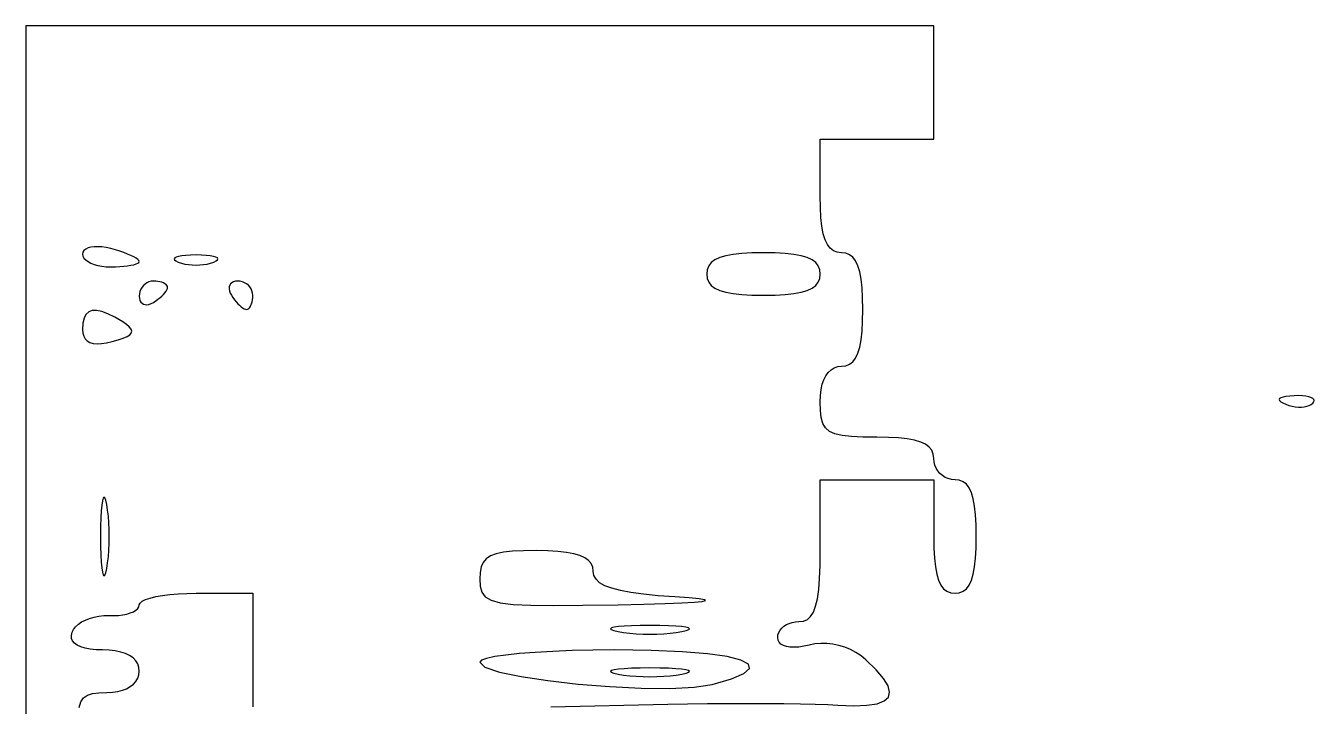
# Model space of a CAD drawing. Header units: millimetres. Extents: x 0 to 1242, y -2208 to 0.
# Drawn here: x 0 to 90.8, y -48 to 0 of the extents above; entities that cross this region are included whole.
import ezdxf

# ---------------------------------------------------------------- set-up
doc = ezdxf.new("R2010")
doc.units = ezdxf.units.MM
doc.layers.get('0').update_dxf_attribs({"linetype": 'CONTINUOUS'})

msp = doc.modelspace()

# ---------------------------------------------------------------- linework, layer by layer
for p, q in [((32, 0), (0, 0)), ((0, 0), (0, -68)), ((64, 0), (32, 0)), ((64, -4), (64, 0)), ((64, -8), (64, -4)), ((56, -12), (56, -8)), ((56, -8), (60, -8)), ((60, -8), (64, -8)), ((56.012759, -12.814027), (56, -12)), ((56.052032, -13.525376), (56.012759, -12.814027)), ((56.119313, -14.138049), (56.052032, -13.525376)), ((56.216096, -14.656048), (56.119313, -14.138049)), ((56.343875, -15.083375), (56.216096, -14.656048)), ((56.504144, -15.424032), (56.343875, -15.083375)), ((56.698397, -15.682021), (56.504144, -15.424032)), ((4.0263, -15.954242), (4, -16.094)), ((4, -16.094), (4.0263, -16.240382)), ((4, -16.094), (4, -16.094)), ((4.1024, -15.834896), (4.0263, -15.954242)), ((4.0263, -16.240382), (4.1024, -16.379456)), ((4.2241, -15.736754), (4.1024, -15.834896)), ((4.3872, -15.660608), (4.2241, -15.736754)), ((4.5875, -15.60725), (4.3872, -15.660608)), ((4.8208, -15.577472), (4.5875, -15.60725)), ((5.0829, -15.572066), (4.8208, -15.577472)), ((5.3696, -15.591824), (5.0829, -15.572066)), ((5.6767, -15.637538), (5.3696, -15.591824)), ((6, -15.71), (5.6767, -15.637538)), ((6.3233, -15.799683), (6, -15.71)), ((6.6304, -15.894664), (6.3233, -15.799683)), ((6.9171, -15.993041), (6.6304, -15.894664)), ((7.1792, -16.092912), (6.9171, -15.993041)), ((7.4125, -16.192375), (7.1792, -16.092912)), ((7.6128, -16.289528), (7.4125, -16.192375)), ((7.7759, -16.382469), (7.6128, -16.289528)), ((10.60175, -16.306125), (10.497216, -16.364928)), ((10.768144, -16.255632), (10.60175, -16.306125)), ((10.993782, -16.214511), (10.768144, -16.255632)), ((11.276048, -16.183824), (10.993782, -16.214511)), ((11.612326, -16.164633), (11.276048, -16.183824)), ((12, -16.158), (11.612326, -16.164633)), ((12.387701, -16.164633), (12, -16.158)), ((12.724048, -16.183824), (12.387701, -16.164633)), ((13.006407, -16.214511), (12.724048, -16.183824)), ((13.232144, -16.255632), (13.006407, -16.214511)), ((13.398625, -16.306125), (13.232144, -16.255632)), ((13.503216, -16.364928), (13.398625, -16.306125)), ((48.916625, -16.343875), (48.575968, -16.504144)), ((49.343952, -16.216096), (48.916625, -16.343875)), ((49.861951, -16.119313), (49.343952, -16.216096)), ((50.474624, -16.052032), (49.861951, -16.119313)), ((51.185973, -16.012759), (50.474624, -16.052032)), ((52, -16), (51.185973, -16.012759)), ((52.814027, -16.012759), (52, -16)), ((53.525376, -16.052032), (52.814027, -16.012759)), ((54.138049, -16.119313), (53.525376, -16.052032)), ((54.656048, -16.216096), (54.138049, -16.119313)), ((55.083375, -16.343875), (54.656048, -16.216096)), ((55.424032, -16.504144), (55.083375, -16.343875)), ((56.928128, -15.861344), (56.698397, -15.682021)), ((57.194831, -15.966003), (56.928128, -15.861344)), ((57.5, -16), (57.194831, -15.966003)), ((57.805169, -16.033997), (57.5, -16)), ((58.071872, -16.138656), (57.805169, -16.033997)), ((58.301603, -16.317979), (58.071872, -16.138656)), ((58.495856, -16.575968), (58.301603, -16.317979)), ((4.1024, -16.379456), (4.2241, -16.509314)), ((4.2241, -16.509314), (4.3872, -16.628048)), ((4.3872, -16.628048), (4.5875, -16.73375)), ((4.5875, -16.73375), (4.8208, -16.824512)), ((4.8208, -16.824512), (5.0829, -16.898426)), ((5.0829, -16.898426), (5.3696, -16.953584)), ((5.3696, -16.953584), (5.6767, -16.988078)), ((5.6767, -16.988078), (6, -17)), ((6, -17), (6.3233, -16.994946)), ((6.3233, -16.994946), (6.6304, -16.980328)), ((6.6304, -16.980328), (6.9171, -16.956962)), ((6.9171, -16.956962), (7.1792, -16.925664)), ((7.1792, -16.925664), (7.4125, -16.88725)), ((7.4125, -16.88725), (7.6128, -16.842536)), ((7.6128, -16.842536), (7.7759, -16.792338)), ((7.8976, -16.469296), (7.7759, -16.382469)), ((7.7759, -16.792338), (7.8976, -16.737472)), ((7.9737, -16.548107), (7.8976, -16.469296)), ((7.8976, -16.737472), (7.9737, -16.678754)), ((8, -16.617), (7.9737, -16.548107)), ((7.9737, -16.678754), (8, -16.617)), ((10.497216, -16.364928), (10.457158, -16.430979)), ((10.457158, -16.430979), (10.484192, -16.503216)), ((10.484192, -16.503216), (10.580934, -16.580577)), ((10.580934, -16.580577), (10.75, -16.662)), ((10.75, -16.662), (10.968635, -16.73706)), ((10.75, -16.662), (10.75, -16.662)), ((10.968635, -16.73706), (11.20824, -16.79544)), ((11.20824, -16.79544), (11.463565, -16.83714)), ((11.463565, -16.83714), (11.72936, -16.86216)), ((11.72936, -16.86216), (12.000375, -16.8705)), ((12.000375, -16.8705), (12.27136, -16.86216)), ((12.27136, -16.86216), (12.537065, -16.83714)), ((12.537065, -16.83714), (12.79224, -16.79544)), ((12.79224, -16.79544), (13.031635, -16.73706)), ((13.031635, -16.73706), (13.25, -16.662)), ((13.25, -16.662), (13.419309, -16.580577)), ((13.419309, -16.580577), (13.516192, -16.503216)), ((13.543283, -16.430979), (13.503216, -16.364928)), ((13.516192, -16.503216), (13.543283, -16.430979)), ((48.033997, -17.194831), (48, -17.5)), ((48.138656, -16.928128), (48.033997, -17.194831)), ((48.317979, -16.698397), (48.138656, -16.928128)), ((48.575968, -16.504144), (48.317979, -16.698397)), ((55.682021, -16.698397), (55.424032, -16.504144)), ((55.861344, -16.928128), (55.682021, -16.698397)), ((55.966003, -17.194831), (55.861344, -16.928128)), ((56, -17.5), (55.966003, -17.194831)), ((58.656125, -16.916625), (58.495856, -16.575968)), ((58.783904, -17.343952), (58.656125, -16.916625)), ((8.54145, -18.118746), (8.4104, -18.205152)), ((8.6848, -18.054264), (8.54145, -18.118746)), ((8.83835, -18.013938), (8.6848, -18.054264)), ((9, -18), (8.83835, -18.013938)), ((9.16165, -18.005787), (9, -18)), ((9.3152, -18.022536), (9.16165, -18.005787)), ((9.45855, -18.049329), (9.3152, -18.022536)), ((9.5896, -18.085248), (9.45855, -18.049329)), ((9.70625, -18.129375), (9.5896, -18.085248)), ((9.8064, -18.180792), (9.70625, -18.129375)), ((14.524822, -18.11205), (14.436424, -18.1936)), ((14.639008, -18.0512), (14.524822, -18.11205)), ((14.778046, -18.01315), (14.639008, -18.0512)), ((14.941, -18), (14.778046, -18.01315)), ((15.112078, -18.01315), (14.941, -18)), ((15.274624, -18.0512), (15.112078, -18.01315)), ((15.426406, -18.11205), (15.274624, -18.0512)), ((15.565192, -18.1936), (15.426406, -18.11205)), ((48, -17.5), (48.033997, -17.805169)), ((48, -17.5), (48, -17.5)), ((48.033997, -17.805169), (48.138656, -18.071872)), ((48.138656, -18.071872), (48.317979, -18.301603)), ((55.682021, -18.301603), (55.861344, -18.071872)), ((55.861344, -18.071872), (55.966003, -17.805169)), ((55.966003, -17.805169), (56, -17.5)), ((58.880687, -17.861951), (58.783904, -17.343952)), ((58.947968, -18.474624), (58.880687, -17.861951)), ((8.01315, -18.887922), (8, -19.059)), ((8, -19.059), (8.01315, -19.221954)), ((8, -19.059), (8, -19.059)), ((8.0512, -18.725376), (8.01315, -18.887922)), ((8.11205, -18.573594), (8.0512, -18.725376)), ((8.1936, -18.434808), (8.11205, -18.573594)), ((8.29375, -18.31125), (8.1936, -18.434808)), ((8.4104, -18.205152), (8.29375, -18.31125)), ((9.45855, -19.167243), (9.5896, -19.050336)), ((9.5896, -19.050336), (9.70625, -18.934125)), ((9.70625, -18.934125), (9.8064, -18.820824)), ((9.88795, -18.238581), (9.8064, -18.180792)), ((9.8064, -18.820824), (9.88795, -18.712647)), ((9.9488, -18.301824), (9.88795, -18.238581)), ((9.88795, -18.712647), (9.9488, -18.611808)), ((9.98685, -18.369603), (9.9488, -18.301824)), ((9.9488, -18.611808), (9.98685, -18.520521)), ((10, -18.441), (9.98685, -18.369603)), ((9.98685, -18.520521), (10, -18.441)), ((14.340736, -18.4104), (14.335318, -18.54145)), ((14.335318, -18.54145), (14.359432, -18.6848)), ((14.37475, -18.29375), (14.340736, -18.4104)), ((14.359432, -18.6848), (14.414014, -18.83835)), ((14.436424, -18.1936), (14.37475, -18.29375)), ((14.414014, -18.83835), (14.5, -19)), ((14.5, -19), (14.605711, -19.16165)), ((14.5, -19), (14.5, -19)), ((15.68875, -18.29375), (15.565192, -18.1936)), ((15.794848, -18.4104), (15.68875, -18.29375)), ((15.881254, -18.54145), (15.794848, -18.4104)), ((15.945736, -18.6848), (15.881254, -18.54145)), ((15.986062, -18.83835), (15.945736, -18.6848)), ((16, -19), (15.986062, -18.83835)), ((15.994213, -19.16165), (16, -19)), ((48.317979, -18.301603), (48.575968, -18.495856)), ((48.575968, -18.495856), (48.916625, -18.656125)), ((48.916625, -18.656125), (49.343952, -18.783904)), ((49.343952, -18.783904), (49.861951, -18.880687)), ((49.861951, -18.880687), (50.474624, -18.947968)), ((50.474624, -18.947968), (51.185973, -18.987241)), ((51.185973, -18.987241), (52, -19)), ((52, -19), (52.814027, -18.987241)), ((52.814027, -18.987241), (53.525376, -18.947968)), ((53.525376, -18.947968), (54.138049, -18.880687)), ((54.138049, -18.880687), (54.656048, -18.783904)), ((54.656048, -18.783904), (55.083375, -18.656125)), ((55.083375, -18.656125), (55.424032, -18.495856)), ((55.424032, -18.495856), (55.682021, -18.301603)), ((58.987241, -19.185973), (58.947968, -18.474624)), ((8.01315, -19.221954), (8.0512, -19.360992)), ((8.0512, -19.360992), (8.11205, -19.475178)), ((8.11205, -19.475178), (8.1936, -19.563576)), ((8.1936, -19.563576), (8.29375, -19.62525)), ((8.29375, -19.62525), (8.4104, -19.659264)), ((8.4104, -19.659264), (8.54145, -19.664682)), ((8.54145, -19.664682), (8.6848, -19.640568)), ((8.6848, -19.640568), (8.83835, -19.585986)), ((8.83835, -19.585986), (9, -19.5)), ((9, -19.5), (9.16165, -19.394289)), ((9.16165, -19.394289), (9.3152, -19.282632)), ((9.3152, -19.282632), (9.45855, -19.167243)), ((14.605711, -19.16165), (14.717368, -19.3152)), ((14.717368, -19.3152), (14.832757, -19.45855)), ((14.832757, -19.45855), (14.949664, -19.5896)), ((14.949664, -19.5896), (15.065875, -19.70625)), ((15.065875, -19.70625), (15.179176, -19.8064)), ((15.179176, -19.8064), (15.287353, -19.88795)), ((15.287353, -19.88795), (15.388192, -19.9488)), ((15.388192, -19.9488), (15.479479, -19.98685)), ((15.630397, -19.98685), (15.698176, -19.9488)), ((15.698176, -19.9488), (15.761419, -19.88795)), ((15.761419, -19.88795), (15.819208, -19.8064)), ((15.819208, -19.8064), (15.870625, -19.70625)), ((15.870625, -19.70625), (15.914752, -19.5896)), ((15.914752, -19.5896), (15.950671, -19.45855)), ((15.950671, -19.45855), (15.977464, -19.3152)), ((15.977464, -19.3152), (15.994213, -19.16165)), ((59, -20), (58.987241, -19.185973)), ((4.108216, -20.620232), (4.026892, -20.970339)), ((4.244944, -20.355493), (4.108216, -20.620232)), ((4.438048, -20.175936), (4.244944, -20.355493)), ((4.6885, -20.081375), (4.438048, -20.175936)), ((4.997272, -20.071624), (4.6885, -20.081375)), ((5.365336, -20.146497), (4.997272, -20.071624)), ((5.793664, -20.305808), (5.365336, -20.146497)), ((6.283228, -20.549371), (5.793664, -20.305808)), ((6.835, -20.877), (6.283228, -20.549371)), ((7.10317, -21.060992), (6.835, -20.877)), ((15.479479, -19.98685), (15.559, -20)), ((15.559, -20), (15.630397, -19.98685)), ((58.947968, -21.525376), (58.987241, -20.814027)), ((58.987241, -20.814027), (59, -20)), ((4.026892, -20.970339), (4, -21.406)), ((4, -21.406), (4.021039, -21.666602)), ((4, -21.406), (4, -21.406)), ((4.021039, -21.666602), (4.084072, -21.888576)), ((7.29844, -21.228736), (7.10317, -21.060992)), ((7.13719, -21.906056), (7.32532, -21.784272)), ((7.41955, -21.382584), (7.29844, -21.228736)), ((7.32532, -21.784272), (7.43425, -21.658)), ((7.46524, -21.524888), (7.41955, -21.382584)), ((7.43425, -21.658), (7.46524, -21.524888)), ((58.880687, -22.138049), (58.947968, -21.525376)), ((4.084072, -21.888576), (4.188973, -22.071874)), ((4.188973, -22.071874), (4.335616, -22.216448)), ((4.335616, -22.216448), (4.523875, -22.32225)), ((4.523875, -22.32225), (4.753624, -22.389232)), ((4.753624, -22.389232), (5.024737, -22.417346)), ((5.024737, -22.417346), (5.337088, -22.406544)), ((5.337088, -22.406544), (5.690551, -22.356778)), ((5.690551, -22.356778), (6.085, -22.268)), ((6.085, -22.268), (6.51829, -22.145568)), ((6.51829, -22.145568), (6.8686, -22.025704)), ((6.8686, -22.025704), (7.13719, -21.906056)), ((58.656125, -23.083375), (58.783904, -22.656048)), ((58.783904, -22.656048), (58.880687, -22.138049)), ((58.301603, -23.682021), (58.495856, -23.424032)), ((58.495856, -23.424032), (58.656125, -23.083375)), ((56.400125, -24.6665), (56.568944, -24.431872)), ((56.568944, -24.431872), (56.764547, -24.245916)), ((56.764547, -24.245916), (56.985728, -24.110624)), ((56.985728, -24.110624), (57.231281, -24.027988)), ((57.231281, -24.027988), (57.5, -24)), ((57.5, -24), (57.805169, -23.966003)), ((57.805169, -23.966003), (58.071872, -23.861344)), ((58.071872, -23.861344), (58.301603, -23.682021)), ((56.066432, -25.642496), (56.147663, -25.273804)), ((56.147663, -25.273804), (56.259296, -24.947808)), ((56.259296, -24.947808), (56.400125, -24.6665)), ((56, -26.5), (56.016809, -26.051892)), ((56.016809, -26.051892), (56.066432, -25.642496)), ((88.378875, -26.279375), (88.345352, -26.346408)), ((88.471288, -26.220472), (88.378875, -26.279375)), ((88.621949, -26.170341), (88.471288, -26.220472)), ((88.830216, -26.129624), (88.621949, -26.170341)), ((89.095447, -26.098963), (88.830216, -26.129624)), ((89.417, -26.079), (89.095447, -26.098963)), ((89.718822, -26.074287), (89.417, -26.079)), ((89.990056, -26.085216), (89.718822, -26.074287)), ((90.227954, -26.110689), (89.990056, -26.085216)), ((90.429768, -26.149608), (90.227954, -26.110689)), ((90.59275, -26.200875), (90.429768, -26.149608)), ((90.714152, -26.263392), (90.59275, -26.200875)), ((90.791226, -26.336061), (90.714152, -26.263392)), ((90.821224, -26.417784), (90.791226, -26.336061)), ((56.0148, -27.11675), (56, -26.5)), ((56.0704, -27.624), (56.0148, -27.11675)), ((88.345352, -26.346408), (88.371361, -26.420929)), ((88.371361, -26.420929), (88.457544, -26.502296)), ((88.457544, -26.502296), (88.604543, -26.589867)), ((88.604543, -26.589867), (88.813, -26.683)), ((88.813, -26.683), (89.032887, -26.759979)), ((88.813, -26.683), (88.813, -26.683)), ((89.032887, -26.759979), (89.257256, -26.817632)), ((89.257256, -26.817632), (89.482069, -26.856133)), ((89.482069, -26.856133), (89.703288, -26.875656)), ((89.703288, -26.875656), (89.916875, -26.876375)), ((89.916875, -26.876375), (90.118792, -26.858464)), ((90.118792, -26.858464), (90.305001, -26.822097)), ((90.305001, -26.822097), (90.471464, -26.767448)), ((90.471464, -26.767448), (90.614143, -26.694691)), ((90.614143, -26.694691), (90.729, -26.604)), ((90.729, -26.604), (90.801398, -26.507463)), ((90.801398, -26.507463), (90.821224, -26.417784)), ((56.1836, -28.03225), (56.0704, -27.624)), ((56.3712, -28.352), (56.1836, -28.03225)), ((56.65, -28.59375), (56.3712, -28.352)), ((57.0368, -28.768), (56.65, -28.59375)), ((57.5484, -28.88525), (57.0368, -28.768)), ((58.2016, -28.956), (57.5484, -28.88525)), ((59.0132, -28.99075), (58.2016, -28.956)), ((60, -29), (59.0132, -28.99075)), ((60.814027, -29.012759), (60, -29)), ((61.525376, -29.052032), (60.814027, -29.012759)), ((62.138049, -29.119313), (61.525376, -29.052032)), ((62.656048, -29.216096), (62.138049, -29.119313)), ((63.083375, -29.343875), (62.656048, -29.216096)), ((63.424032, -29.504144), (63.083375, -29.343875)), ((63.682021, -29.698397), (63.424032, -29.504144)), ((63.861344, -29.928128), (63.682021, -29.698397)), ((63.966003, -30.194831), (63.861344, -29.928128)), ((64, -30.5), (63.966003, -30.194831)), ((64.019725, -30.742475), (64, -30.5)), ((64.0768, -30.9728), (64.019725, -30.742475)), ((64.168075, -31.187825), (64.0768, -30.9728)), ((64.2904, -31.3844), (64.168075, -31.187825)), ((64.440625, -31.559375), (64.2904, -31.3844)), ((64.6156, -31.7096), (64.440625, -31.559375)), ((64.812175, -31.831925), (64.6156, -31.7096)), ((56, -37), (56, -32)), ((56, -32), (60, -32)), ((60, -32), (64, -32)), ((64, -32), (64, -36)), ((65.0272, -31.9232), (64.812175, -31.831925)), ((65.257525, -31.980275), (65.0272, -31.9232)), ((65.5, -32), (65.257525, -31.980275)), ((65.805169, -32.033997), (65.5, -32)), ((66.071872, -32.138656), (65.805169, -32.033997)), ((66.301603, -32.317979), (66.071872, -32.138656)), ((66.495856, -32.575968), (66.301603, -32.317979)), ((66.656125, -32.916625), (66.495856, -32.575968)), ((5.399375, -33.483), (5.355936, -33.782544)), ((5.449984, -33.294816), (5.399375, -33.483)), ((5.506857, -33.222708), (5.449984, -33.294816)), ((5.569088, -33.271392), (5.506857, -33.222708)), ((5.635771, -33.445584), (5.569088, -33.271392)), ((5.706, -33.75), (5.635771, -33.445584)), ((66.783904, -33.343952), (66.656125, -32.916625)), ((66.880687, -33.861951), (66.783904, -33.343952)), ((5.320573, -34.188732), (5.294192, -34.696848)), ((5.355936, -33.782544), (5.320573, -34.188732)), ((5.77026, -34.143192), (5.706, -33.75)), ((5.82024, -34.574256), (5.77026, -34.143192)), ((66.947968, -34.474624), (66.880687, -33.861951)), ((66.987241, -35.185973), (66.947968, -34.474624)), ((5.277699, -35.302176), (5.272, -36)), ((5.294192, -34.696848), (5.277699, -35.302176)), ((5.85594, -35.033724), (5.82024, -34.574256)), ((5.87736, -35.512128), (5.85594, -35.033724)), ((67, -36), (66.987241, -35.185973)), ((5.272, -36), (5.277699, -36.697824)), ((5.272, -36), (5.272, -36)), ((5.8845, -36), (5.87736, -35.512128)), ((5.87736, -36.487872), (5.8845, -36)), ((64, -36), (64.012759, -36.814027)), ((66.987241, -36.814027), (67, -36)), ((5.277699, -36.697824), (5.294192, -37.303152)), ((5.82024, -37.425744), (5.85594, -36.966276)), ((5.85594, -36.966276), (5.87736, -36.487872)), ((33.152144, -37.223904), (32.750125, -37.374875)), ((33.666147, -37.116937), (33.152144, -37.223904)), ((34.304128, -37.047968), (33.666147, -37.116937)), ((35.078081, -37.010991), (34.304128, -37.047968)), ((36, -37), (35.078081, -37.010991)), ((36.799204, -37.012925), (36, -37)), ((37.501952, -37.0524), (36.799204, -37.012925)), ((38.111148, -37.119475), (37.501952, -37.0524)), ((38.629696, -37.2152), (38.111148, -37.119475)), ((39.0605, -37.340625), (38.629696, -37.2152)), ((55.988591, -38.058054), (56, -37)), ((64.012759, -36.814027), (64.052032, -37.525376)), ((66.947968, -37.525376), (66.987241, -36.814027)), ((5.294192, -37.303152), (5.320573, -37.811268)), ((5.320573, -37.811268), (5.355936, -38.217456)), ((5.706, -38.25), (5.77026, -37.856808)), ((5.77026, -37.856808), (5.82024, -37.425744)), ((32.234063, -37.832853), (32.096032, -38.151872)), ((32.448096, -37.575856), (32.234063, -37.832853)), ((32.750125, -37.374875), (32.448096, -37.575856)), ((39.406464, -37.4968), (39.0605, -37.340625)), ((39.670492, -37.684775), (39.406464, -37.4968)), ((39.855488, -37.9056), (39.670492, -37.684775)), ((39.964356, -38.160325), (39.855488, -37.9056)), ((55.952768, -38.970752), (55.988591, -38.058054)), ((64.052032, -37.525376), (64.119313, -38.138049)), ((64.119313, -38.138049), (64.216096, -38.656048)), ((66.783904, -38.656048), (66.880687, -38.138049)), ((66.880687, -38.138049), (66.947968, -37.525376)), ((5.355936, -38.217456), (5.399375, -38.517)), ((5.399375, -38.517), (5.449984, -38.705184)), ((5.449984, -38.705184), (5.506857, -38.777292)), ((5.506857, -38.777292), (5.569088, -38.728608)), ((5.569088, -38.728608), (5.635771, -38.554416)), ((5.635771, -38.554416), (5.706, -38.25)), ((32.022009, -38.538919), (32, -39)), ((32, -39), (32.026058, -39.511355)), ((32, -39), (32, -39)), ((32.096032, -38.151872), (32.022009, -38.538919)), ((40, -38.45), (39.964356, -38.160325)), ((40.047843, -38.750458), (40, -38.45)), ((40.195664, -39.018984), (40.047843, -38.750458)), ((40.449901, -39.257606), (40.195664, -39.018984)), ((55.890137, -39.746098), (55.952768, -38.970752)), ((64.216096, -38.656048), (64.343875, -39.083375)), ((66.656125, -39.083375), (66.783904, -38.656048)), ((32.026058, -39.511355), (32.135984, -39.92572)), ((32.135984, -39.92572), (32.377406, -40.251945)), ((40.816992, -39.468352), (40.449901, -39.257606)), ((41.303375, -39.65325), (40.816992, -39.468352)), ((41.915488, -39.814328), (41.303375, -39.65325)), ((42.659769, -39.953614), (41.915488, -39.814328)), ((43.542656, -40.073136), (42.659769, -39.953614)), ((55.798304, -40.392096), (55.890137, -39.746098)), ((64.343875, -39.083375), (64.504144, -39.424032)), ((64.504144, -39.424032), (64.698397, -39.682021)), ((64.698397, -39.682021), (64.928128, -39.861344)), ((64.928128, -39.861344), (65.194831, -39.966003)), ((65.805169, -39.966003), (66.071872, -39.861344)), ((66.071872, -39.861344), (66.301603, -39.682021)), ((66.301603, -39.682021), (66.495856, -39.424032)), ((66.495856, -39.424032), (66.656125, -39.083375)), ((7.971742, -40.962239), (8, -40.829)), ((8, -40.829), (8.0526, -40.69498)), ((8.0526, -40.69498), (8.2048, -40.56768)), ((8.2048, -40.56768), (8.4482, -40.44884)), ((8.4482, -40.44884), (8.7744, -40.3402)), ((8.7744, -40.3402), (9.175, -40.2435)), ((9.175, -40.2435), (9.6416, -40.16048)), ((9.6416, -40.16048), (10.1658, -40.09288)), ((10.1658, -40.09288), (10.7392, -40.04244)), ((10.7392, -40.04244), (11.3534, -40.0109)), ((11.3534, -40.0109), (12, -40)), ((12, -40), (16, -40)), ((16, -40), (16, -44)), ((32.377406, -40.251945), (32.797952, -40.49888)), ((32.797952, -40.49888), (33.44525, -40.675375)), ((33.44525, -40.675375), (34.366928, -40.79028)), ((34.366928, -40.79028), (35.610614, -40.852445)), ((35.610614, -40.852445), (37.223936, -40.87072)), ((37.223936, -40.87072), (39.254522, -40.853955)), ((39.254522, -40.853955), (41.75, -40.811)), ((41.75, -40.811), (43.565187, -40.771057)), ((44.570587, -40.174922), (43.542656, -40.073136)), ((43.565187, -40.771057), (45.064336, -40.727976)), ((45.75, -40.261), (44.570587, -40.174922)), ((45.064336, -40.727976), (46.248029, -40.681679)), ((46.758203, -40.331993), (45.75, -40.261)), ((46.248029, -40.681679), (47.116848, -40.632088)), ((47.455024, -40.399224), (46.758203, -40.331993)), ((47.116848, -40.632088), (47.671375, -40.579125)), ((47.839881, -40.462771), (47.455024, -40.399224)), ((47.671375, -40.579125), (47.912192, -40.522712)), ((47.912192, -40.522712), (47.839881, -40.462771)), ((55.674875, -40.91675), (55.798304, -40.392096)), ((65.194831, -39.966003), (65.5, -40)), ((65.5, -40), (65.805169, -39.966003)), ((4.205875, -41.89075), (4.499992, -41.77476)), ((4.499992, -41.77476), (4.816981, -41.68313)), ((4.816981, -41.68313), (5.151424, -41.61832)), ((5.151424, -41.61832), (5.497903, -41.58279)), ((5.497903, -41.58279), (5.851, -41.579)), ((5.851, -41.579), (6.198398, -41.581031)), ((6.198398, -41.581031), (6.528384, -41.561768)), ((6.528384, -41.561768), (6.836446, -41.522777)), ((6.836446, -41.522777), (7.118072, -41.465624)), ((7.118072, -41.465624), (7.36875, -41.391875)), ((7.36875, -41.391875), (7.583968, -41.303096)), ((7.583968, -41.303096), (7.759214, -41.200853)), ((7.759214, -41.200853), (7.889976, -41.086712)), ((7.889976, -41.086712), (7.971742, -40.962239)), ((55.091072, -41.842688), (55.323653, -41.634042)), ((55.323653, -41.634042), (55.517456, -41.328064)), ((55.517456, -41.328064), (55.674875, -40.91675)), ((3.268, -42.75), (3.366487, -42.54911)), ((3.366487, -42.54911), (3.514936, -42.36028)), ((3.514936, -42.36028), (3.707929, -42.18597)), ((3.707929, -42.18597), (3.940048, -42.02864)), ((3.940048, -42.02864), (4.205875, -41.89075)), ((41.294816, -42.449984), (41.222708, -42.506857)), ((41.222708, -42.506857), (41.271392, -42.569088)), ((41.271392, -42.569088), (41.445584, -42.635771)), ((41.483, -42.399375), (41.294816, -42.449984)), ((41.445584, -42.635771), (41.75, -42.706)), ((41.782544, -42.355936), (41.483, -42.399375)), ((42.188732, -42.320573), (41.782544, -42.355936)), ((42.696848, -42.294192), (42.188732, -42.320573)), ((43.302176, -42.277699), (42.696848, -42.294192)), ((44, -42.272), (43.302176, -42.277699)), ((44.697824, -42.277699), (44, -42.272)), ((45.303152, -42.294192), (44.697824, -42.277699)), ((45.811268, -42.320573), (45.303152, -42.294192)), ((46.217456, -42.355936), (45.811268, -42.320573)), ((46.517, -42.399375), (46.217456, -42.355936)), ((46.25, -42.706), (46.554416, -42.635771)), ((46.705184, -42.449984), (46.517, -42.399375)), ((46.554416, -42.635771), (46.728608, -42.569088)), ((46.777292, -42.506857), (46.705184, -42.449984)), ((46.728608, -42.569088), (46.777292, -42.506857)), ((53.0768, -42.764672), (53.168075, -42.604513)), ((53.168075, -42.604513), (53.2904, -42.458136)), ((53.2904, -42.458136), (53.440625, -42.327875)), ((53.440625, -42.327875), (53.6156, -42.216064)), ((53.6156, -42.216064), (53.812175, -42.125037)), ((53.812175, -42.125037), (54.0272, -42.057128)), ((54.0272, -42.057128), (54.257525, -42.014671)), ((54.257525, -42.014671), (54.5, -42)), ((54.5, -42), (54.817319, -41.962006)), ((54.817319, -41.962006), (55.091072, -41.842688)), ((3.217283, -42.97697), (3.268, -42.75)), ((3.229224, -43.18336), (3.217283, -42.97697)), ((3.302461, -43.36839), (3.229224, -43.18336)), ((3.435632, -43.53128), (3.302461, -43.36839)), ((3.627375, -43.67125), (3.435632, -43.53128)), ((41.75, -42.706), (42.143192, -42.77026)), ((41.75, -42.706), (41.75, -42.706)), ((42.143192, -42.77026), (42.574256, -42.82024)), ((42.574256, -42.82024), (43.033724, -42.85594)), ((43.033724, -42.85594), (43.512128, -42.87736)), ((43.512128, -42.87736), (44, -42.8845)), ((44, -42.8845), (44.487872, -42.87736)), ((44.487872, -42.87736), (44.966276, -42.85594)), ((44.966276, -42.85594), (45.425744, -42.82024)), ((45.425744, -42.82024), (45.856808, -42.77026)), ((45.856808, -42.77026), (46.25, -42.706)), ((53, -43.117), (53.019725, -42.936279)), ((53.026648, -43.301678), (53, -43.117)), ((53.019725, -42.936279), (53.0768, -42.764672)), ((53.104584, -43.459224), (53.026648, -43.301678)), ((53.230796, -43.588906), (53.104584, -43.459224)), ((53.402272, -43.689992), (53.230796, -43.588906)), ((55.62119, -43.572338), (55.213, -43.655)), ((56.0394, -43.534184), (55.62119, -43.572338)), ((56.46319, -43.539386), (56.0394, -43.534184)), ((56.88812, -43.586792), (56.46319, -43.539386)), ((57.30975, -43.67525), (56.88812, -43.586792)), ((3.876328, -43.78752), (3.627375, -43.67125)), ((4.181129, -43.87931), (3.876328, -43.78752)), ((4.540416, -43.94584), (4.181129, -43.87931)), ((4.952827, -43.98633), (4.540416, -43.94584)), ((5.417, -44), (4.952827, -43.98633)), ((5.885171, -44.016458), (5.417, -44)), ((6.311168, -44.065184), (5.885171, -44.016458)), ((6.693317, -44.145206), (6.311168, -44.065184)), ((7.029944, -44.255552), (6.693317, -44.145206)), ((7.319375, -44.39525), (7.029944, -44.255552)), ((7.559936, -44.563328), (7.319375, -44.39525)), ((16, -44), (16, -48)), ((33.064475, -44.471625), (32.4864, -44.59648)), ((33.8392, -44.35748), (33.064475, -44.471625)), ((34.790625, -44.255875), (33.8392, -44.35748)), ((35.8988, -44.16864), (34.790625, -44.255875)), ((37.143775, -44.097605), (35.8988, -44.16864)), ((38.5056, -44.0446), (37.143775, -44.097605)), ((39.964325, -44.011455), (38.5056, -44.0446)), ((41.5, -44), (39.964325, -44.011455)), ((44.072448, -44.031843), (41.5, -44)), ((46.263464, -44.124064), (44.072448, -44.031843)), ((48.059056, -44.271701), (46.263464, -44.124064)), ((49.445232, -44.469792), (48.059056, -44.271701)), ((50.408, -44.713375), (49.445232, -44.469792)), ((53.616, -43.76175), (53.402272, -43.689992)), ((53.868968, -43.803448), (53.616, -43.76175)), ((54.158164, -43.814354), (53.868968, -43.803448)), ((54.480576, -43.793736), (54.158164, -43.814354)), ((54.833192, -43.740862), (54.480576, -43.793736)), ((55.213, -43.655), (54.833192, -43.740862)), ((57.72364, -43.803608), (57.30975, -43.67525)), ((58.12535, -43.970714), (57.72364, -43.803608)), ((58.51044, -44.175416), (58.12535, -43.970714)), ((58.87447, -44.416562), (58.51044, -44.175416)), ((59.213, -44.693), (58.87447, -44.416562)), ((7.749953, -44.758814), (7.559936, -44.563328)), ((7.887752, -44.980736), (7.749953, -44.758814)), ((7.971659, -45.228122), (7.887752, -44.980736)), ((8, -45.5), (7.971659, -45.228122)), ((32.124925, -44.730215), (32, -44.871)), ((32, -44.871), (32.368677, -45.218439)), ((32, -44.871), (32, -44.871)), ((32.4864, -44.59648), (32.124925, -44.730215)), ((32.368677, -45.218439), (33.383656, -45.558432)), ((41.483, -45.399375), (41.294816, -45.449984)), ((41.782544, -45.355936), (41.483, -45.399375)), ((42.188732, -45.320573), (41.782544, -45.355936)), ((42.696848, -45.294192), (42.188732, -45.320573)), ((43.302176, -45.277699), (42.696848, -45.294192)), ((44, -45.272), (43.302176, -45.277699)), ((44.697824, -45.277699), (44, -45.272)), ((45.303152, -45.294192), (44.697824, -45.277699)), ((45.811268, -45.320573), (45.303152, -45.294192)), ((46.217456, -45.355936), (45.811268, -45.320573)), ((46.517, -45.399375), (46.217456, -45.355936)), ((46.705184, -45.449984), (46.517, -45.399375)), ((50.933368, -44.997488), (50.408, -44.713375)), ((50.615936, -45.667456), (51.007344, -45.317169)), ((51.007344, -45.317169), (50.933368, -44.997488)), ((59.936527, -45.393852), (59.213, -44.693)), ((60.458256, -46.005856), (59.936527, -45.393852)), ((7.589376, -46.414208), (7.764668, -46.218254)), ((7.764668, -46.218254), (7.893472, -45.999296)), ((7.893472, -45.999296), (7.972884, -45.759242)), ((7.972884, -45.759242), (8, -45.5)), ((33.383656, -45.558432), (34.908359, -45.877893)), ((34.908359, -45.877893), (36.806208, -46.163736)), ((36.806208, -46.163736), (38.940625, -46.402875)), ((41.294816, -45.449984), (41.222708, -45.506857)), ((41.222708, -45.506857), (41.271392, -45.569088)), ((41.271392, -45.569088), (41.445584, -45.635771)), ((41.445584, -45.635771), (41.75, -45.706)), ((41.75, -45.706), (42.143192, -45.77026)), ((41.75, -45.706), (41.75, -45.706)), ((42.143192, -45.77026), (42.574256, -45.82024)), ((42.574256, -45.82024), (43.033724, -45.85594)), ((43.033724, -45.85594), (43.512128, -45.87736)), ((43.512128, -45.87736), (44, -45.8845)), ((44, -45.8845), (44.487872, -45.87736)), ((44.487872, -45.87736), (44.966276, -45.85594)), ((44.966276, -45.85594), (45.425744, -45.82024)), ((45.425744, -45.82024), (45.856808, -45.77026)), ((45.856808, -45.77026), (46.25, -45.706)), ((46.25, -45.706), (46.554416, -45.635771)), ((46.554416, -45.635771), (46.728608, -45.569088)), ((46.777292, -45.506857), (46.705184, -45.449984)), ((46.728608, -45.569088), (46.777292, -45.506857)), ((48.381, -46.44), (49.745152, -46.043387)), ((49.745152, -46.043387), (50.615936, -45.667456)), ((60.777209, -46.530584), (60.458256, -46.005856)), ((4.06776, -47.373024), (4.34079, -47.183492)), ((4.34079, -47.183492), (4.70244, -47.069848)), ((4.70244, -47.069848), (5.16081, -47.014536)), ((5.16081, -47.014536), (5.724, -47)), ((5.724, -47), (6.117236, -46.982138)), ((6.117236, -46.982138), (6.481408, -46.929824)), ((6.481408, -46.929824), (6.813612, -46.844966)), ((6.813612, -46.844966), (7.110944, -46.729472)), ((7.110944, -46.729472), (7.3705, -46.58525)), ((7.3705, -46.58525), (7.589376, -46.414208)), ((38.940625, -46.402875), (41.175032, -46.582224)), ((41.175032, -46.582224), (43.372851, -46.688697)), ((43.372851, -46.688697), (45.397504, -46.709208)), ((45.397504, -46.709208), (47.112413, -46.630671)), ((47.112413, -46.630671), (48.381, -46.44)), ((60.892408, -46.969608), (60.777209, -46.530584)), ((60.802875, -47.3245), (60.892408, -46.969608)), ((3.75516, -48.049976), (3.87525, -47.656)), ((3.87525, -47.656), (4.06776, -47.373024)), ((37, -48), (45.25, -47.825)), ((45.25, -47.825), (46.63306, -47.799957)), ((46.63306, -47.799957), (48.04264, -47.782336)), ((48.04264, -47.782336), (49.45354, -47.771999)), ((49.45354, -47.771999), (50.84056, -47.768808)), ((50.84056, -47.768808), (52.1785, -47.772625)), ((52.1785, -47.772625), (53.44216, -47.783312)), ((53.44216, -47.783312), (54.60634, -47.800731)), ((54.60634, -47.800731), (55.64584, -47.824744)), ((55.64584, -47.824744), (56.53546, -47.855213)), ((56.53546, -47.855213), (57.25, -47.892)), ((57.25, -47.892), (58.377863, -47.934188)), ((58.377863, -47.934188), (59.296104, -47.900104)), ((59.296104, -47.900104), (60.005701, -47.788176)), ((60.005701, -47.788176), (60.507632, -47.596832)), ((60.507632, -47.596832), (60.802875, -47.3245))]:
    msp.add_line(p, q)

doc.saveas('drawing.dxf')
